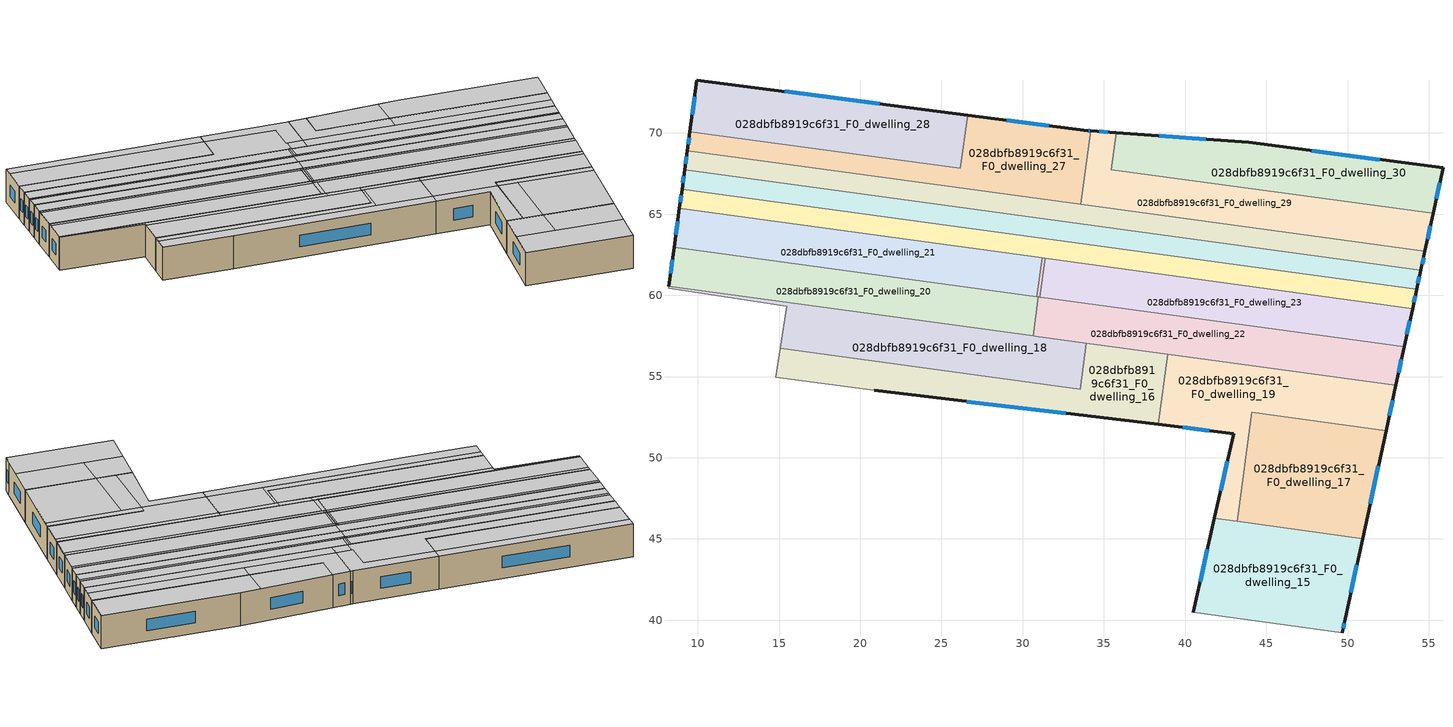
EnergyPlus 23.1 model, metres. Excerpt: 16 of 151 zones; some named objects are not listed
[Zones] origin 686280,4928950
028dbfb8919c6f31_F0_dwelling_15
 floor ground (EU_floor_Construction): 50.93,45.02 49.86,40.07 49.69,39.22 40.49,40.47 41.81,46.27 z0
 wall outside (EU_wall_Construction): 41.81,46.27 40.49,40.47 / 49.69,39.22 49.86,40.07 50.93,45.02 z0:3
 wall to 028dbfb8919c6f31_F0_dwelling_14 (EU_wall_Construction): 40.49,40.47 49.69,39.22 z0:3
 wall to 028dbfb8919c6f31_F0_dwelling_17 (EU_wall_Construction): 50.93,45.02 43.2,46.08 z0:3
 wall to 028dbfb8919c6f31_F0_dwelling_19 (EU_wall_Construction): 43.2,46.08 41.81,46.27 z0:3
 window (EU_Window_Construction): 41.38,44.38 40.92,42.36 / 50.21,41.68 50.58,43.41 / 49.74,39.5 49.8,39.79 z0.98:2.02
 ceiling to 028dbfb8919c6f31_F1_dwelling_16 (EU_floor_Construction): 50.3,42.12 50.93,45.02 44.91,45.84 44.51,42.91 z3
 ceiling to 028dbfb8919c6f31_F1_dwelling_14 (EU_floor_Construction): 49.69,39.22 49.86,40.07 50.3,42.12 41.15,43.36 40.49,40.47 z3
 ceiling to 028dbfb8919c6f31_F1_dwelling_15 (EU_floor_Construction): 44.51,42.91 44.91,45.84 41.81,46.27 41.15,43.36 z3
028dbfb8919c6f31_F0_dwelling_16
 floor ground (EU_floor_Construction): 38.94,56.38 38.35,52.05 20.87,54.14 14.8,54.96 15.07,56.75 33.54,54.23 33.92,57.07 z0
 wall outside (EU_wall_Construction): 20.87,54.14 38.35,52.05 z0:3
 wall adiabatic (EU_wall_Construction): 15.07,56.75 14.8,54.96 20.87,54.14 z0:3
 wall to 028dbfb8919c6f31_F0_dwelling_18 (EU_wall_Construction): 33.92,57.07 33.54,54.23 15.07,56.75 z0:3
 wall to 028dbfb8919c6f31_F0_dwelling_19 (EU_wall_Construction): 38.35,52.05 38.94,56.38 z0:3
 wall to 028dbfb8919c6f31_F0_dwelling_22 (EU_wall_Construction): 38.94,56.38 33.92,57.07 z0:3
 window (EU_Window_Construction): 26.55,53.46 32.66,52.73 z0.98:2.02
 ceiling to 028dbfb8919c6f31_F1_dwelling_15 (EU_floor_Construction): 38.35,52.05 38.47,52.92 14.98,56.13 14.8,54.96 20.87,54.14 z3
 ceiling to 028dbfb8919c6f31_F1_dwelling_18 (EU_floor_Construction): 38.47,52.92 38.87,55.89 34.08,56.55 33.68,53.58 z3
 ceiling to 028dbfb8919c6f31_F1_dwelling_17 (EU_floor_Construction): 33.68,53.58 34.08,56.55 33.86,56.58 33.54,54.23 15.07,56.75 14.98,56.13 z3
 ceiling to 028dbfb8919c6f31_F1_dwelling_20 (EU_floor_Construction): 38.87,55.89 38.94,56.38 33.92,57.07 33.86,56.58 z3
028dbfb8919c6f31_F0_dwelling_17
 floor ground (EU_floor_Construction): 52.37,51.66 50.93,45.02 43.2,46.08 44.11,52.79 z0
 wall outside (EU_wall_Construction): 50.93,45.02 52.37,51.66 z0:3
 wall to 028dbfb8919c6f31_F0_dwelling_19 (EU_wall_Construction): 52.37,51.66 44.11,52.79 43.2,46.08 z0:3
 window (EU_Window_Construction): 51.4,47.18 51.9,49.5 z0.98:2.02
 ceiling to 028dbfb8919c6f31_F1_dwelling_18 (EU_floor_Construction): 52.24,51.04 52.37,51.66 44.11,52.79 44.03,52.16 z3
 ceiling to 028dbfb8919c6f31_F1_dwelling_16 (EU_floor_Construction): 50.93,45.02 52.24,51.04 45.74,51.93 44.91,45.84 z3
 ceiling to 028dbfb8919c6f31_F1_dwelling_15 (EU_floor_Construction): 44.91,45.84 45.74,51.93 44.03,52.16 43.2,46.08 z3
028dbfb8919c6f31_F0_dwelling_18
 floor ground (EU_floor_Construction): 33.92,57.07 33.54,54.23 15.07,56.75 15.46,59.33 8.19,60.43 8.21,60.58 z0
 wall adiabatic (EU_wall_Construction): 8.21,60.58 8.19,60.43 15.46,59.33 15.07,56.75 z0:3
 wall to 028dbfb8919c6f31_F0_dwelling_20 (EU_wall_Construction): 30.64,57.51 8.21,60.58 z0:3
 wall to 028dbfb8919c6f31_F0_dwelling_22 (EU_wall_Construction): 33.92,57.07 30.79,57.49 30.69,57.51 30.64,57.51 z0:3
 ceiling to 028dbfb8919c6f31_F1_dwelling_17 (EU_floor_Construction): 33.54,54.23 33.86,56.58 15.42,59.09 15.07,56.75 z3
 ceiling to 028dbfb8919c6f31_F1_dwelling_19 (EU_floor_Construction): 30.98,56.97 31.05,57.46 8.21,60.57 8.19,60.43 15.46,59.33 15.42,59.09 z3
 ceiling to 028dbfb8919c6f31_F1_dwelling_20 (EU_floor_Construction): 33.86,56.58 33.92,57.07 31.05,57.46 30.98,56.97 z3
028dbfb8919c6f31_F0_dwelling_19
 floor ground (EU_floor_Construction): 52.98,54.46 52.37,51.66 44.11,52.79 43.2,46.08 41.81,46.27 42.99,51.47 42.99,51.49 38.35,52.05 38.94,56.38 z0
 wall outside (EU_wall_Construction): 38.35,52.05 42.99,51.49 42.99,51.47 41.81,46.27 / 52.37,51.66 52.98,54.46 z0:3
 wall to 028dbfb8919c6f31_F0_dwelling_22 (EU_wall_Construction): 52.98,54.46 38.94,56.38 z0:3
 window (EU_Window_Construction): 42.6,49.78 42.19,47.96 / 39.86,51.87 41.48,51.67 / 52.57,52.57 52.78,53.55 z0.98:2.02
 ceiling to 028dbfb8919c6f31_F1_dwelling_20 (EU_floor_Construction): 52.87,53.98 52.98,54.46 38.94,56.38 38.87,55.89 z3
 ceiling to 028dbfb8919c6f31_F1_dwelling_15 (EU_floor_Construction): 43.2,46.08 44.03,52.16 38.47,52.92 38.35,52.05 42.99,51.49 42.99,51.47 41.81,46.27 z3
 ceiling to 028dbfb8919c6f31_F1_dwelling_18 (EU_floor_Construction): 52.37,51.66 52.87,53.98 38.87,55.89 38.47,52.92 44.03,52.16 44.11,52.79 z3
028dbfb8919c6f31_F0_dwelling_20
 floor ground (EU_floor_Construction): 30.97,59.91 30.64,57.51 8.21,60.58 8.54,62.97 z0
 wall outside (EU_wall_Construction): 8.54,62.97 8.21,60.58 z0:3
 wall to 028dbfb8919c6f31_F0_dwelling_22 (EU_wall_Construction): 30.64,57.51 30.97,59.91 30.86,59.92 z0:3
 wall to 028dbfb8919c6f31_F0_dwelling_21 (EU_wall_Construction): 30.86,59.92 8.54,62.97 z0:3
 window (EU_Window_Construction): 8.43,62.19 8.32,61.35 z0.98:2.02
 ceiling to 028dbfb8919c6f31_F1_dwelling_19 (EU_floor_Construction): 30.64,57.51 30.92,59.55 8.49,62.61 8.21,60.57 z3
 ceiling to 028dbfb8919c6f31_F1_dwelling_21 (EU_floor_Construction): 30.92,59.55 30.97,59.91 8.54,62.97 8.49,62.61 z3
028dbfb8919c6f31_F0_dwelling_21
 floor ground (EU_floor_Construction): 31.19,62.3 30.86,59.92 8.54,62.97 8.86,65.35 z0
 wall outside (EU_wall_Construction): 8.86,65.35 8.54,62.97 z0:3
 wall to 028dbfb8919c6f31_F0_dwelling_22 (EU_wall_Construction): 30.86,59.92 31.19,62.3 z0:3
 wall to 028dbfb8919c6f31_F0_dwelling_24 (EU_wall_Construction): 31.19,62.3 8.86,65.35 z0:3
 window (EU_Window_Construction): 8.76,64.58 8.64,63.74 z0.98:2.02
 ceiling to 028dbfb8919c6f31_F1_dwelling_21 (EU_floor_Construction): 30.86,59.92 31.15,62.03 8.82,65.07 8.54,62.97 z3
 ceiling adiabatic (EU_roof_Construction): 31.15,62.03 31.19,62.3 8.86,65.35 8.82,65.07 z3
028dbfb8919c6f31_F0_dwelling_22
 floor ground (EU_floor_Construction): 53.49,56.83 52.98,54.46 30.79,57.49 30.69,57.51 30.64,57.51 30.97,59.91 30.86,59.92 31.19,62.3 31.34,62.28 31.39,62.28 31.06,59.89 31.11,59.89 z0
 wall outside (EU_wall_Construction): 52.98,54.46 53.49,56.83 z0:3
 wall to 028dbfb8919c6f31_F0_dwelling_23 (EU_wall_Construction): 53.49,56.83 31.11,59.89 31.06,59.89 31.39,62.28 z0:3
 wall to 028dbfb8919c6f31_F0_dwelling_24 (EU_wall_Construction): 31.39,62.28 31.36,62.28 31.34,62.28 31.19,62.3 z0:3
 window (EU_Window_Construction): 53.14,55.23 53.32,56.06 z0.98:2.02
 ceiling to 028dbfb8919c6f31_F1_dwelling_23 (EU_floor_Construction): 53.41,56.48 53.49,56.83 31.25,59.87 31.2,59.51 z3
 ceiling to 028dbfb8919c6f31_F1_dwelling_20 (EU_floor_Construction): 52.98,54.46 53.41,56.48 31.32,59.49 31.05,57.46 z3
 ceiling to 028dbfb8919c6f31_F1_dwelling_19 (EU_floor_Construction): 31.05,57.46 31.32,59.49 31.2,59.51 30.92,59.55 30.64,57.51 z3
 ceiling to 028dbfb8919c6f31_F1_dwelling_21 (EU_floor_Construction): 31,59.54 31.33,62 31.15,62.03 30.86,59.92 30.97,59.91 30.92,59.55 z3
 ceiling to 028dbfb8919c6f31_F1_dwelling_22 (EU_floor_Construction): 31.2,59.51 31.25,59.87 31.11,59.89 31.06,59.89 31.39,62.28 31.36,62.28 31.34,62.28 31.19,62.3 31.15,62.03 31.33,62 31,59.54 z3
028dbfb8919c6f31_F0_dwelling_23
 floor ground (EU_floor_Construction): 54,59.19 53.49,56.83 31.06,59.89 31.39,62.28 z0
 wall outside (EU_wall_Construction): 53.49,56.83 54,59.19 z0:3
 wall to 028dbfb8919c6f31_F0_dwelling_24 (EU_wall_Construction): 54,59.19 31.39,62.28 z0:3
 window (EU_Window_Construction): 53.66,57.6 53.84,58.42 z0.98:2.02
 ceiling to 028dbfb8919c6f31_F1_dwelling_25 (EU_floor_Construction): 53.94,58.92 54,59.19 31.47,62.27 31.43,61.99 31.48,61.98 31.53,61.97 z3
 ceiling to 028dbfb8919c6f31_F1_dwelling_23 (EU_floor_Construction): 53.49,56.83 53.94,58.92 31.53,61.97 31.25,59.87 z3
 ceiling adiabatic (EU_roof_Construction): 31.25,59.87 31.53,61.97 31.48,61.98 31.43,61.99 31.47,62.27 31.39,62.28 31.06,59.89 z3
028dbfb8919c6f31_F0_dwelling_24
 floor ground (EU_floor_Construction): 54.26,60.37 54,59.19 31.39,62.28 31.36,62.28 31.34,62.28 8.86,65.35 9.02,66.54 z0
 wall outside (EU_wall_Construction): 9.02,66.54 8.86,65.35 / 54,59.19 54.26,60.37 z0:3
 wall to 028dbfb8919c6f31_F0_dwelling_25 (EU_wall_Construction): 54.26,60.37 9.02,66.54 z0:3
 window (EU_Window_Construction): 8.97,66.15 8.91,65.74 / 54.08,59.57 54.17,59.98 z0.98:2.02
 ceiling to 028dbfb8919c6f31_F1_dwelling_22 (EU_floor_Construction): 31.47,62.27 31.63,63.45 9.02,66.54 8.86,65.35 31.34,62.28 31.36,62.28 31.39,62.28 z3
 ceiling to 028dbfb8919c6f31_F1_dwelling_25 (EU_floor_Construction): 54,59.19 54.26,60.37 31.63,63.45 31.47,62.27 z3
028dbfb8919c6f31_F0_dwelling_25
 floor ground (EU_floor_Construction): 54.51,61.54 54.26,60.37 9.02,66.54 9.19,67.72 z0
 wall outside (EU_wall_Construction): 9.19,67.72 9.02,66.54 / 54.26,60.37 54.51,61.54 z0:3
 wall to 028dbfb8919c6f31_F0_dwelling_26 (EU_wall_Construction): 54.51,61.54 9.19,67.72 z0:3
 window (EU_Window_Construction): 9.13,67.34 9.08,66.92 / 54.34,60.75 54.43,61.16 z0.98:2.02
 ceiling to 028dbfb8919c6f31_F1_dwelling_27 (EU_floor_Construction): 54.47,61.34 54.51,61.54 32.08,64.6 32.06,64.4 z3
 ceiling to 028dbfb8919c6f31_F1_dwelling_24 (EU_floor_Construction): 31.71,64.45 31.74,64.65 9.19,67.72 9.16,67.53 z3
 ceiling to 028dbfb8919c6f31_F1_dwelling_25 (EU_floor_Construction): 54.26,60.37 54.47,61.34 31.86,64.43 31.89,64.63 31.74,64.65 31.71,64.45 31.77,64.44 31.63,63.45 z3
 ceiling to 028dbfb8919c6f31_F1_dwelling_26 (EU_floor_Construction): 32.06,64.4 32.08,64.6 31.89,64.63 31.86,64.43 31.91,64.42 z3
 ceiling to 028dbfb8919c6f31_F1_dwelling_22 (EU_floor_Construction): 31.63,63.45 31.77,64.44 31.71,64.45 9.16,67.53 9.02,66.54 z3
028dbfb8919c6f31_F0_dwelling_26
 floor ground (EU_floor_Construction): 54.77,62.71 54.51,61.54 9.19,67.72 9.35,68.91 z0
 wall outside (EU_wall_Construction): 9.35,68.91 9.19,67.72 / 54.51,61.54 54.77,62.71 z0:3
 wall to 028dbfb8919c6f31_F0_dwelling_27 (EU_wall_Construction): 33.57,65.6 9.35,68.91 z0:3
 wall to 028dbfb8919c6f31_F0_dwelling_29 (EU_wall_Construction): 54.77,62.71 33.57,65.6 z0:3
 window (EU_Window_Construction): 9.29,68.52 9.24,68.11 / 54.59,61.92 54.68,62.33 z0.98:2.02
 ceiling to 028dbfb8919c6f31_F1_dwelling_24 (EU_floor_Construction): 31.74,64.65 31.9,65.83 9.35,68.91 9.19,67.72 z3
 ceiling to 028dbfb8919c6f31_F1_dwelling_27 (EU_floor_Construction): 54.51,61.54 54.76,62.71 32.25,65.78 32.08,64.6 z3
 ceiling to 028dbfb8919c6f31_F1_dwelling_25 (EU_floor_Construction): 31.89,64.63 32.05,65.81 31.9,65.83 31.74,64.65 z3
 ceiling to 028dbfb8919c6f31_F1_dwelling_26 (EU_floor_Construction): 32.08,64.6 32.25,65.78 32.05,65.81 31.89,64.63 z3
028dbfb8919c6f31_F0_dwelling_27
 floor ground (EU_floor_Construction): 34.19,70.13 33.57,65.6 9.35,68.91 9.51,70.09 26.16,67.82 26.6,71.1 34.02,70.14 z0
 wall outside (EU_wall_Construction): 34.19,70.13 34.02,70.14 26.6,71.1 / 9.51,70.09 9.35,68.91 z0:3
 wall to 028dbfb8919c6f31_F0_dwelling_28 (EU_wall_Construction): 26.6,71.1 26.16,67.82 9.51,70.09 z0:3
 wall to 028dbfb8919c6f31_F0_dwelling_29 (EU_wall_Construction): 33.57,65.6 34.19,70.13 z0:3
 window (EU_Window_Construction): 31.61,70.45 29.02,70.79 / 34.13,70.13 34.07,70.14 / 9.46,69.7 9.4,69.29 z0.98:2.02
 ceiling to 028dbfb8919c6f31_F1_dwelling_28 (EU_floor_Construction): 33.71,66.66 34.19,70.13 34.02,70.14 26.6,71.1 26.47,70.13 32.62,69.29 32.29,66.86 z3
 ceiling to 028dbfb8919c6f31_F1_dwelling_27 (EU_floor_Construction): 33.57,65.6 33.71,66.66 32.39,66.84 32.25,65.78 z3
 ceiling adiabatic (EU_roof_Construction): 33.57,65.6 32.25,65.78 32.39,66.84 33.71,66.66 32.29,66.86 32.62,69.29 26.47,70.13 26.16,67.82 9.51,70.09 9.35,68.91 z3
028dbfb8919c6f31_F0_dwelling_28
 floor ground (EU_floor_Construction): 26.6,71.1 26.16,67.82 9.51,70.09 9.94,73.25 z0
 wall outside (EU_wall_Construction): 26.6,71.1 9.94,73.25 9.51,70.09 z0:3
 window (EU_Window_Construction): 21.18,71.8 15.36,72.55 / 9.8,72.22 9.65,71.12 z0.98:2.02
 ceiling to 028dbfb8919c6f31_F1_dwelling_26 (EU_floor_Construction): 26.16,67.82 26.47,70.13 9.82,72.4 9.51,70.09 z3
 ceiling to 028dbfb8919c6f31_F1_dwelling_28 (EU_floor_Construction): 26.47,70.13 26.6,71.1 9.94,73.25 9.82,72.4 z3
 ceiling adiabatic (EU_roof_Construction): 26.16,67.82 26.47,70.13 9.82,72.4 9.51,70.09 z3
028dbfb8919c6f31_F0_dwelling_29
 floor ground (EU_floor_Construction): 55.27,65.04 54.77,62.71 33.57,65.6 34.19,70.13 35.76,70.01 35.45,67.75 z0
 wall outside (EU_wall_Construction): 35.76,70.01 34.19,70.13 / 54.77,62.71 55.27,65.04 z0:3
 wall to 028dbfb8919c6f31_F0_dwelling_30 (EU_wall_Construction): 55.27,65.04 35.45,67.75 35.76,70.01 z0:3
 window (EU_Window_Construction): 35.25,70.05 34.7,70.09 / 54.93,63.47 55.11,64.28 z0.98:2.02
 ceiling to 028dbfb8919c6f31_F1_dwelling_28 (EU_floor_Construction): 41.61,65.59 41.78,66.88 35.45,67.75 35.76,70.01 34.19,70.13 33.71,66.66 z3
 ceiling to 028dbfb8919c6f31_F1_dwelling_29 (EU_floor_Construction): 54.99,63.76 55.27,65.04 41.78,66.88 41.61,65.59 z3
 ceiling to 028dbfb8919c6f31_F1_dwelling_27 (EU_floor_Construction): 54.76,62.71 54.99,63.76 33.71,66.66 33.57,65.6 z3
028dbfb8919c6f31_F0_dwelling_30
 floor ground (EU_floor_Construction): 55.88,67.85 55.27,65.04 35.45,67.75 35.76,70.01 43.92,69.42 z0
 wall outside (EU_wall_Construction): 55.27,65.04 55.88,67.85 43.92,69.42 35.76,70.01 z0:3
 window (EU_Window_Construction): 55.47,65.96 55.68,66.94 / 41.27,69.61 38.41,69.82 / 51.99,68.36 47.81,68.91 z0.98:2.02
 ceiling to 028dbfb8919c6f31_F1_dwelling_29 (EU_floor_Construction): 55.27,65.04 55.88,67.85 43.92,69.42 42.15,69.55 41.78,66.88 z3
 ceiling to 028dbfb8919c6f31_F1_dwelling_28 (EU_floor_Construction): 41.78,66.88 42.15,69.55 35.76,70.01 35.45,67.75 z3
[Building]
EU S2 Campaign: North Axis=0; Terrain=City; Solar Distribution=FullExterior
[Site:Location]
Bologna: Latitude=44.5; Longitude=11.25; Time Zone=1; Elevation=37
[SizingPeriod:WeatherFileDays]
AnnualSizingPeriod: Begin Month=1; Begin Day of Month=1; End Month=12; End Day of Month=31; Day of Week for Start Day=Monday; Use Weather File Daylight Saving Period=No; Use Weather File Rain and Snow Indicators=No
[MATERIAL]
EU_InternalMass_Material: Roughness=MediumRough; Thickness=0.1; Conductivity=1; Density=1800; Specific Heat=900; Thermal Absorptance=0.9; Solar Absorptance=0.7; Visible Absorptance=0.7
[MATERIAL:NOMASS] Roughness=MediumRough; Thermal Absorptance=0.9; Solar Absorptance=0.7; Visible Absorptance=0.7
Name | Thermal Resistance
EU_wall_NoMass | 0.905828
EU_roof_NoMass | 0.37593
EU_floor_NoMass | 0.67114
[WINDOWMATERIAL:SIMPLEGLAZINGSYSTEM]
EU_Window_SimpleGlazing: UFactor=4.52486; Solar Heat Gain Coefficient=0.85; Visible Transmittance=0.85
[CONSTRUCTION]
EU_wall_Construction: EU_wall_NoMass
EU_roof_Construction: EU_roof_NoMass
EU_floor_Construction: EU_floor_NoMass
EU_Window_Construction: EU_Window_SimpleGlazing
EU_InternalMass_Construction: EU_InternalMass_Material
[ZONE] Type=1; Multiplier=1; Ceiling Height=autocalculate; Floor Area=autocalculate; Part of Total Floor Area=Yes
Name | Volume
028dbfb8919c6f31_F0_dwelling_15 | 164.03
028dbfb8919c6f31_F0_dwelling_16 | 164.046
028dbfb8919c6f31_F0_dwelling_17 | 164.024
028dbfb8919c6f31_F0_dwelling_18; 028dbfb8919c6f31_F0_dwelling_19 | 164.049
028dbfb8919c6f31_F0_dwelling_20; 028dbfb8919c6f31_F0_dwelling_23 | 164.035
028dbfb8919c6f31_F0_dwelling_21 | 162.661
028dbfb8919c6f31_F0_dwelling_22 | 165.472
028dbfb8919c6f31_F0_dwelling_24 | 163.967
028dbfb8919c6f31_F0_dwelling_25 | 164.069
028dbfb8919c6f31_F0_dwelling_26 | 164.005
028dbfb8919c6f31_F0_dwelling_27 | 164.059
028dbfb8919c6f31_F0_dwelling_28 | 164.018
028dbfb8919c6f31_F0_dwelling_29 | 164.044
028dbfb8919c6f31_F0_dwelling_30 | 164.039
[INTERNALMASS] Construction=EU_InternalMass_Construction
Name | Zone or ZoneList | Surface Area
028dbfb8919c6f31_F0_dwelling_15_EU_InternalMass | 028dbfb8919c6f31_F0_dwelling_15 | 54.6766
028dbfb8919c6f31_F0_dwelling_16_EU_InternalMass | 028dbfb8919c6f31_F0_dwelling_16 | 54.6816
028dbfb8919c6f31_F0_dwelling_17_EU_InternalMass | 028dbfb8919c6f31_F0_dwelling_17 | 54.6749
028dbfb8919c6f31_F0_dwelling_18_EU_InternalMass | 028dbfb8919c6f31_F0_dwelling_18 | 54.683
028dbfb8919c6f31_F0_dwelling_19_EU_InternalMass | 028dbfb8919c6f31_F0_dwelling_19 | 54.6824
028dbfb8919c6f31_F0_dwelling_20_EU_InternalMass | 028dbfb8919c6f31_F0_dwelling_20 | 54.678
028dbfb8919c6f31_F0_dwelling_21_EU_InternalMass | 028dbfb8919c6f31_F0_dwelling_21 | 54.2236
028dbfb8919c6f31_F0_dwelling_22_EU_InternalMass | 028dbfb8919c6f31_F0_dwelling_22 | 55.1622
028dbfb8919c6f31_F0_dwelling_23_EU_InternalMass | 028dbfb8919c6f31_F0_dwelling_23 | 54.6786
028dbfb8919c6f31_F0_dwelling_24_EU_InternalMass | 028dbfb8919c6f31_F0_dwelling_24 | 54.6562
028dbfb8919c6f31_F0_dwelling_25_EU_InternalMass | 028dbfb8919c6f31_F0_dwelling_25 | 54.6896
028dbfb8919c6f31_F0_dwelling_26_EU_InternalMass | 028dbfb8919c6f31_F0_dwelling_26 | 54.6684
028dbfb8919c6f31_F0_dwelling_27_EU_InternalMass | 028dbfb8919c6f31_F0_dwelling_27 | 54.6863
028dbfb8919c6f31_F0_dwelling_28_EU_InternalMass | 028dbfb8919c6f31_F0_dwelling_28 | 54.6729
028dbfb8919c6f31_F0_dwelling_29_EU_InternalMass | 028dbfb8919c6f31_F0_dwelling_29 | 54.6811
028dbfb8919c6f31_F0_dwelling_30_EU_InternalMass | 028dbfb8919c6f31_F0_dwelling_30 | 54.6793
[OTHEREQUIPMENT] Fuel Type=Electricity; Design Level Calculation Method=Watts/Area; Power per Zone Floor Area=1; Fraction Latent=0; Fraction Radiant=0; Fraction Lost=0; Carbon Dioxide Generation Rate=0; EndUse Subcategory=EU_Step8_InternalGains
Name | Zone or ZoneList or Space or SpaceList | Schedule
EU_Step8_InternalGain_028dbfb8919c6f31_F0_dwelling_15_f000 | 028dbfb8919c6f31_F0_dwelling_15 | EU_Step8_GainSchedule_028dbfb8919c6f31_F0_dwelling_15_f000
EU_Step8_InternalGain_028dbfb8919c6f31_F0_dwelling_16_f000 | 028dbfb8919c6f31_F0_dwelling_16 | EU_Step8_GainSchedule_028dbfb8919c6f31_F0_dwelling_16_f000
EU_Step8_InternalGain_028dbfb8919c6f31_F0_dwelling_17_f000 | 028dbfb8919c6f31_F0_dwelling_17 | EU_Step8_GainSchedule_028dbfb8919c6f31_F0_dwelling_17_f000
EU_Step8_InternalGain_028dbfb8919c6f31_F0_dwelling_18_f000 | 028dbfb8919c6f31_F0_dwelling_18 | EU_Step8_GainSchedule_028dbfb8919c6f31_F0_dwelling_18_f000
EU_Step8_InternalGain_028dbfb8919c6f31_F0_dwelling_19_f000 | 028dbfb8919c6f31_F0_dwelling_19 | EU_Step8_GainSchedule_028dbfb8919c6f31_F0_dwelling_19_f000
EU_Step8_InternalGain_028dbfb8919c6f31_F0_dwelling_20_f000 | 028dbfb8919c6f31_F0_dwelling_20 | EU_Step8_GainSchedule_028dbfb8919c6f31_F0_dwelling_20_f000
EU_Step8_InternalGain_028dbfb8919c6f31_F0_dwelling_21_f000 | 028dbfb8919c6f31_F0_dwelling_21 | EU_Step8_GainSchedule_028dbfb8919c6f31_F0_dwelling_21_f000
EU_Step8_InternalGain_028dbfb8919c6f31_F0_dwelling_22_f000 | 028dbfb8919c6f31_F0_dwelling_22 | EU_Step8_GainSchedule_028dbfb8919c6f31_F0_dwelling_22_f000
EU_Step8_InternalGain_028dbfb8919c6f31_F0_dwelling_23_f000 | 028dbfb8919c6f31_F0_dwelling_23 | EU_Step8_GainSchedule_028dbfb8919c6f31_F0_dwelling_23_f000
EU_Step8_InternalGain_028dbfb8919c6f31_F0_dwelling_24_f000 | 028dbfb8919c6f31_F0_dwelling_24 | EU_Step8_GainSchedule_028dbfb8919c6f31_F0_dwelling_24_f000
EU_Step8_InternalGain_028dbfb8919c6f31_F0_dwelling_25_f000 | 028dbfb8919c6f31_F0_dwelling_25 | EU_Step8_GainSchedule_028dbfb8919c6f31_F0_dwelling_25_f000
EU_Step8_InternalGain_028dbfb8919c6f31_F0_dwelling_26_f000 | 028dbfb8919c6f31_F0_dwelling_26 | EU_Step8_GainSchedule_028dbfb8919c6f31_F0_dwelling_26_f000
EU_Step8_InternalGain_028dbfb8919c6f31_F0_dwelling_27_f000 | 028dbfb8919c6f31_F0_dwelling_27 | EU_Step8_GainSchedule_028dbfb8919c6f31_F0_dwelling_27_f000
EU_Step8_InternalGain_028dbfb8919c6f31_F0_dwelling_28_f000 | 028dbfb8919c6f31_F0_dwelling_28 | EU_Step8_GainSchedule_028dbfb8919c6f31_F0_dwelling_28_f000
EU_Step8_InternalGain_028dbfb8919c6f31_F0_dwelling_29_f000 | 028dbfb8919c6f31_F0_dwelling_29 | EU_Step8_GainSchedule_028dbfb8919c6f31_F0_dwelling_29_f000
EU_Step8_InternalGain_028dbfb8919c6f31_F0_dwelling_30_f000 | 028dbfb8919c6f31_F0_dwelling_30 | EU_Step8_GainSchedule_028dbfb8919c6f31_F0_dwelling_30_f000
[ZONEVENTILATION:DESIGNFLOWRATE] Schedule=EU_AlwaysOn; Design Flow Rate Calculation Method=AirChanges/Hour; Air Changes per Hour=0.73129; Ventilation Type=Natural; Fan Pressure Rise=0; Fan Total Efficiency=1; Constant Term Coefficient=1; Temperature Term Coefficient=0; Velocity Term Coefficient=0; Velocity Squared Term Coefficient=0; Minimum Indoor Temperature=-100; Maximum Indoor Temperature=100; Delta Temperature=-100; Minimum Outdoor Temperature=-100; Maximum Outdoor Temperature=100; Maximum Wind Speed=40
Name | Zone or ZoneList or Space or SpaceList
EU_ConstantAir_028dbfb8919c6f31_F0_dwelling_15 | 028dbfb8919c6f31_F0_dwelling_15
EU_ConstantAir_028dbfb8919c6f31_F0_dwelling_16 | 028dbfb8919c6f31_F0_dwelling_16
EU_ConstantAir_028dbfb8919c6f31_F0_dwelling_17 | 028dbfb8919c6f31_F0_dwelling_17
EU_ConstantAir_028dbfb8919c6f31_F0_dwelling_18 | 028dbfb8919c6f31_F0_dwelling_18
EU_ConstantAir_028dbfb8919c6f31_F0_dwelling_19 | 028dbfb8919c6f31_F0_dwelling_19
EU_ConstantAir_028dbfb8919c6f31_F0_dwelling_20 | 028dbfb8919c6f31_F0_dwelling_20
EU_ConstantAir_028dbfb8919c6f31_F0_dwelling_21 | 028dbfb8919c6f31_F0_dwelling_21
EU_ConstantAir_028dbfb8919c6f31_F0_dwelling_22 | 028dbfb8919c6f31_F0_dwelling_22
EU_ConstantAir_028dbfb8919c6f31_F0_dwelling_23 | 028dbfb8919c6f31_F0_dwelling_23
EU_ConstantAir_028dbfb8919c6f31_F0_dwelling_24 | 028dbfb8919c6f31_F0_dwelling_24
EU_ConstantAir_028dbfb8919c6f31_F0_dwelling_25 | 028dbfb8919c6f31_F0_dwelling_25
EU_ConstantAir_028dbfb8919c6f31_F0_dwelling_26 | 028dbfb8919c6f31_F0_dwelling_26
EU_ConstantAir_028dbfb8919c6f31_F0_dwelling_27 | 028dbfb8919c6f31_F0_dwelling_27
EU_ConstantAir_028dbfb8919c6f31_F0_dwelling_28 | 028dbfb8919c6f31_F0_dwelling_28
EU_ConstantAir_028dbfb8919c6f31_F0_dwelling_29 | 028dbfb8919c6f31_F0_dwelling_29
EU_ConstantAir_028dbfb8919c6f31_F0_dwelling_30 | 028dbfb8919c6f31_F0_dwelling_30
[HVACTEMPLATE:ZONE:IDEALLOADSAIRSYSTEM] System Availability Schedule=EU_AlwaysOn; Maximum Heating Supply Air Temperature=50; Minimum Cooling Supply Air Temperature=13; Maximum Heating Supply Air Humidity Ratio=0.0156; Minimum Cooling Supply Air Humidity Ratio=0.0077; Heating Limit=NoLimit; Cooling Limit=NoLimit; Heating Availability Schedule=EU_AlwaysOn; Cooling Availability Schedule=EU_CoolingOff; Dehumidification Control Type=ConstantSensibleHeatRatio; Cooling Sensible Heat Ratio=0.7; Dehumidification Setpoint=60; Humidification Control Type=None; Humidification Setpoint=30; Outdoor Air Method=None; Outdoor Air Flow Rate per Person=0.00944; Outdoor Air Flow Rate per Zone Floor Area=0; Outdoor Air Flow Rate per Zone=0; Demand Controlled Ventilation Type=None; Outdoor Air Economizer Type=NoEconomizer; Heat Recovery Type=None; Sensible Heat Recovery Effectiveness=0.7; Latent Heat Recovery Effectiveness=0.65
Name | Template Thermostat
028dbfb8919c6f31_F0_dwelling_15 | EU_HeatOnly_028dbfb8919c6f31_F0_dwelling_15
028dbfb8919c6f31_F0_dwelling_16 | EU_HeatOnly_028dbfb8919c6f31_F0_dwelling_16
028dbfb8919c6f31_F0_dwelling_17 | EU_HeatOnly_028dbfb8919c6f31_F0_dwelling_17
028dbfb8919c6f31_F0_dwelling_18 | EU_HeatOnly_028dbfb8919c6f31_F0_dwelling_18
028dbfb8919c6f31_F0_dwelling_19 | EU_HeatOnly_028dbfb8919c6f31_F0_dwelling_19
028dbfb8919c6f31_F0_dwelling_20 | EU_HeatOnly_028dbfb8919c6f31_F0_dwelling_20
028dbfb8919c6f31_F0_dwelling_21 | EU_HeatOnly_028dbfb8919c6f31_F0_dwelling_21
028dbfb8919c6f31_F0_dwelling_22 | EU_HeatOnly_028dbfb8919c6f31_F0_dwelling_22
028dbfb8919c6f31_F0_dwelling_23 | EU_HeatOnly_028dbfb8919c6f31_F0_dwelling_23
028dbfb8919c6f31_F0_dwelling_24 | EU_HeatOnly_028dbfb8919c6f31_F0_dwelling_24
028dbfb8919c6f31_F0_dwelling_25 | EU_HeatOnly_028dbfb8919c6f31_F0_dwelling_25
028dbfb8919c6f31_F0_dwelling_26 | EU_HeatOnly_028dbfb8919c6f31_F0_dwelling_26
028dbfb8919c6f31_F0_dwelling_27 | EU_HeatOnly_028dbfb8919c6f31_F0_dwelling_27
028dbfb8919c6f31_F0_dwelling_28 | EU_HeatOnly_028dbfb8919c6f31_F0_dwelling_28
028dbfb8919c6f31_F0_dwelling_29 | EU_HeatOnly_028dbfb8919c6f31_F0_dwelling_29
028dbfb8919c6f31_F0_dwelling_30 | EU_HeatOnly_028dbfb8919c6f31_F0_dwelling_30
[SIZING:ZONE] Zone Cooling Design Supply Air Temperature Input Method=SupplyAirTemperature; Zone Cooling Design Supply Air Temperature=13; Zone Heating Design Supply Air Temperature Input Method=SupplyAirTemperature; Zone Heating Design Supply Air Temperature=50; Zone Cooling Design Supply Air Humidity Ratio=0.008; Zone Heating Design Supply Air Humidity Ratio=0.008; Cooling Design Air Flow Method=DesignDay; Cooling Design Air Flow Rate=0; Cooling Minimum Air Flow per Zone Floor Area=0.000762; Cooling Minimum Air Flow=0; Cooling Minimum Air Flow Fraction=0.2; Heating Design Air Flow Method=DesignDay; Heating Design Air Flow Rate=0; Heating Maximum Air Flow per Zone Floor Area=0.002032; Heating Maximum Air Flow=0.141576; Heating Maximum Air Flow Fraction=0.3; Account for Dedicated Outdoor Air System=No; Dedicated Outdoor Air System Control Strategy=NeutralSupplyAir; Dedicated Outdoor Air Low Setpoint Temperature for Design=autosize; Dedicated Outdoor Air High Setpoint Temperature for Design=autosize; Zone Load Sizing Method=Sensible Load Only No Latent Load; Zone Latent Cooling Design Supply Air Humidity Ratio Input Method=HumidityRatioDifference; Zone Cooling Design Supply Air Humidity Ratio Difference=0.005; Zone Latent Heating Design Supply Air Humidity Ratio Input Method=HumidityRatioDifference; Zone Humidification Design Supply Air Humidity Ratio Difference=0.005
028dbfb8919c6f31_F0_dwelling_15; 028dbfb8919c6f31_F0_dwelling_16; 028dbfb8919c6f31_F0_dwelling_17; 028dbfb8919c6f31_F0_dwelling_18; 028dbfb8919c6f31_F0_dwelling_19; 028dbfb8919c6f31_F0_dwelling_20; 028dbfb8919c6f31_F0_dwelling_21; 028dbfb8919c6f31_F0_dwelling_22; 028dbfb8919c6f31_F0_dwelling_23; 028dbfb8919c6f31_F0_dwelling_24; 028dbfb8919c6f31_F0_dwelling_25; 028dbfb8919c6f31_F0_dwelling_26; 028dbfb8919c6f31_F0_dwelling_27; 028dbfb8919c6f31_F0_dwelling_28; 028dbfb8919c6f31_F0_dwelling_29; 028dbfb8919c6f31_F0_dwelling_30
[SCHEDULE:CONSTANT]
Name | Hourly Value
EU_AlwaysOn | 1
EU_CoolingOff | 0
[SCHEDULE:FILE] Column Number=1; Rows to Skip at Top=0; Number of Hours of Data=8760; Column Separator=Comma; Interpolate to Timestep=No; Minutes per Item=60; Adjust Schedule for Daylight Savings=Yes
Name | File
EU_Step8_GainSchedule_028dbfb8919c6f31_F0_dwelling_15_f000 | ../../schedules/028dbfb8919c6f31/028dbfb8919c6f31_F0_dwelling_15_f000_gain.csv
EU_Step8_GainSchedule_028dbfb8919c6f31_F0_dwelling_16_f000 | ../../schedules/028dbfb8919c6f31/028dbfb8919c6f31_F0_dwelling_16_f000_gain.csv
EU_Step8_GainSchedule_028dbfb8919c6f31_F0_dwelling_17_f000 | ../../schedules/028dbfb8919c6f31/028dbfb8919c6f31_F0_dwelling_17_f000_gain.csv
EU_Step8_GainSchedule_028dbfb8919c6f31_F0_dwelling_18_f000 | ../../schedules/028dbfb8919c6f31/028dbfb8919c6f31_F0_dwelling_18_f000_gain.csv
EU_Step8_GainSchedule_028dbfb8919c6f31_F0_dwelling_19_f000 | ../../schedules/028dbfb8919c6f31/028dbfb8919c6f31_F0_dwelling_19_f000_gain.csv
EU_Step8_GainSchedule_028dbfb8919c6f31_F0_dwelling_20_f000 | ../../schedules/028dbfb8919c6f31/028dbfb8919c6f31_F0_dwelling_20_f000_gain.csv
EU_Step8_GainSchedule_028dbfb8919c6f31_F0_dwelling_21_f000 | ../../schedules/028dbfb8919c6f31/028dbfb8919c6f31_F0_dwelling_21_f000_gain.csv
EU_Step8_GainSchedule_028dbfb8919c6f31_F0_dwelling_22_f000 | ../../schedules/028dbfb8919c6f31/028dbfb8919c6f31_F0_dwelling_22_f000_gain.csv
EU_Step8_GainSchedule_028dbfb8919c6f31_F0_dwelling_23_f000 | ../../schedules/028dbfb8919c6f31/028dbfb8919c6f31_F0_dwelling_23_f000_gain.csv
EU_Step8_GainSchedule_028dbfb8919c6f31_F0_dwelling_24_f000 | ../../schedules/028dbfb8919c6f31/028dbfb8919c6f31_F0_dwelling_24_f000_gain.csv
EU_Step8_GainSchedule_028dbfb8919c6f31_F0_dwelling_25_f000 | ../../schedules/028dbfb8919c6f31/028dbfb8919c6f31_F0_dwelling_25_f000_gain.csv
EU_Step8_GainSchedule_028dbfb8919c6f31_F0_dwelling_26_f000 | ../../schedules/028dbfb8919c6f31/028dbfb8919c6f31_F0_dwelling_26_f000_gain.csv
EU_Step8_GainSchedule_028dbfb8919c6f31_F0_dwelling_27_f000 | ../../schedules/028dbfb8919c6f31/028dbfb8919c6f31_F0_dwelling_27_f000_gain.csv
EU_Step8_GainSchedule_028dbfb8919c6f31_F0_dwelling_28_f000 | ../../schedules/028dbfb8919c6f31/028dbfb8919c6f31_F0_dwelling_28_f000_gain.csv
EU_Step8_GainSchedule_028dbfb8919c6f31_F0_dwelling_29_f000 | ../../schedules/028dbfb8919c6f31/028dbfb8919c6f31_F0_dwelling_29_f000_gain.csv
EU_Step8_GainSchedule_028dbfb8919c6f31_F0_dwelling_30_f000 | ../../schedules/028dbfb8919c6f31/028dbfb8919c6f31_F0_dwelling_30_f000_gain.csv
